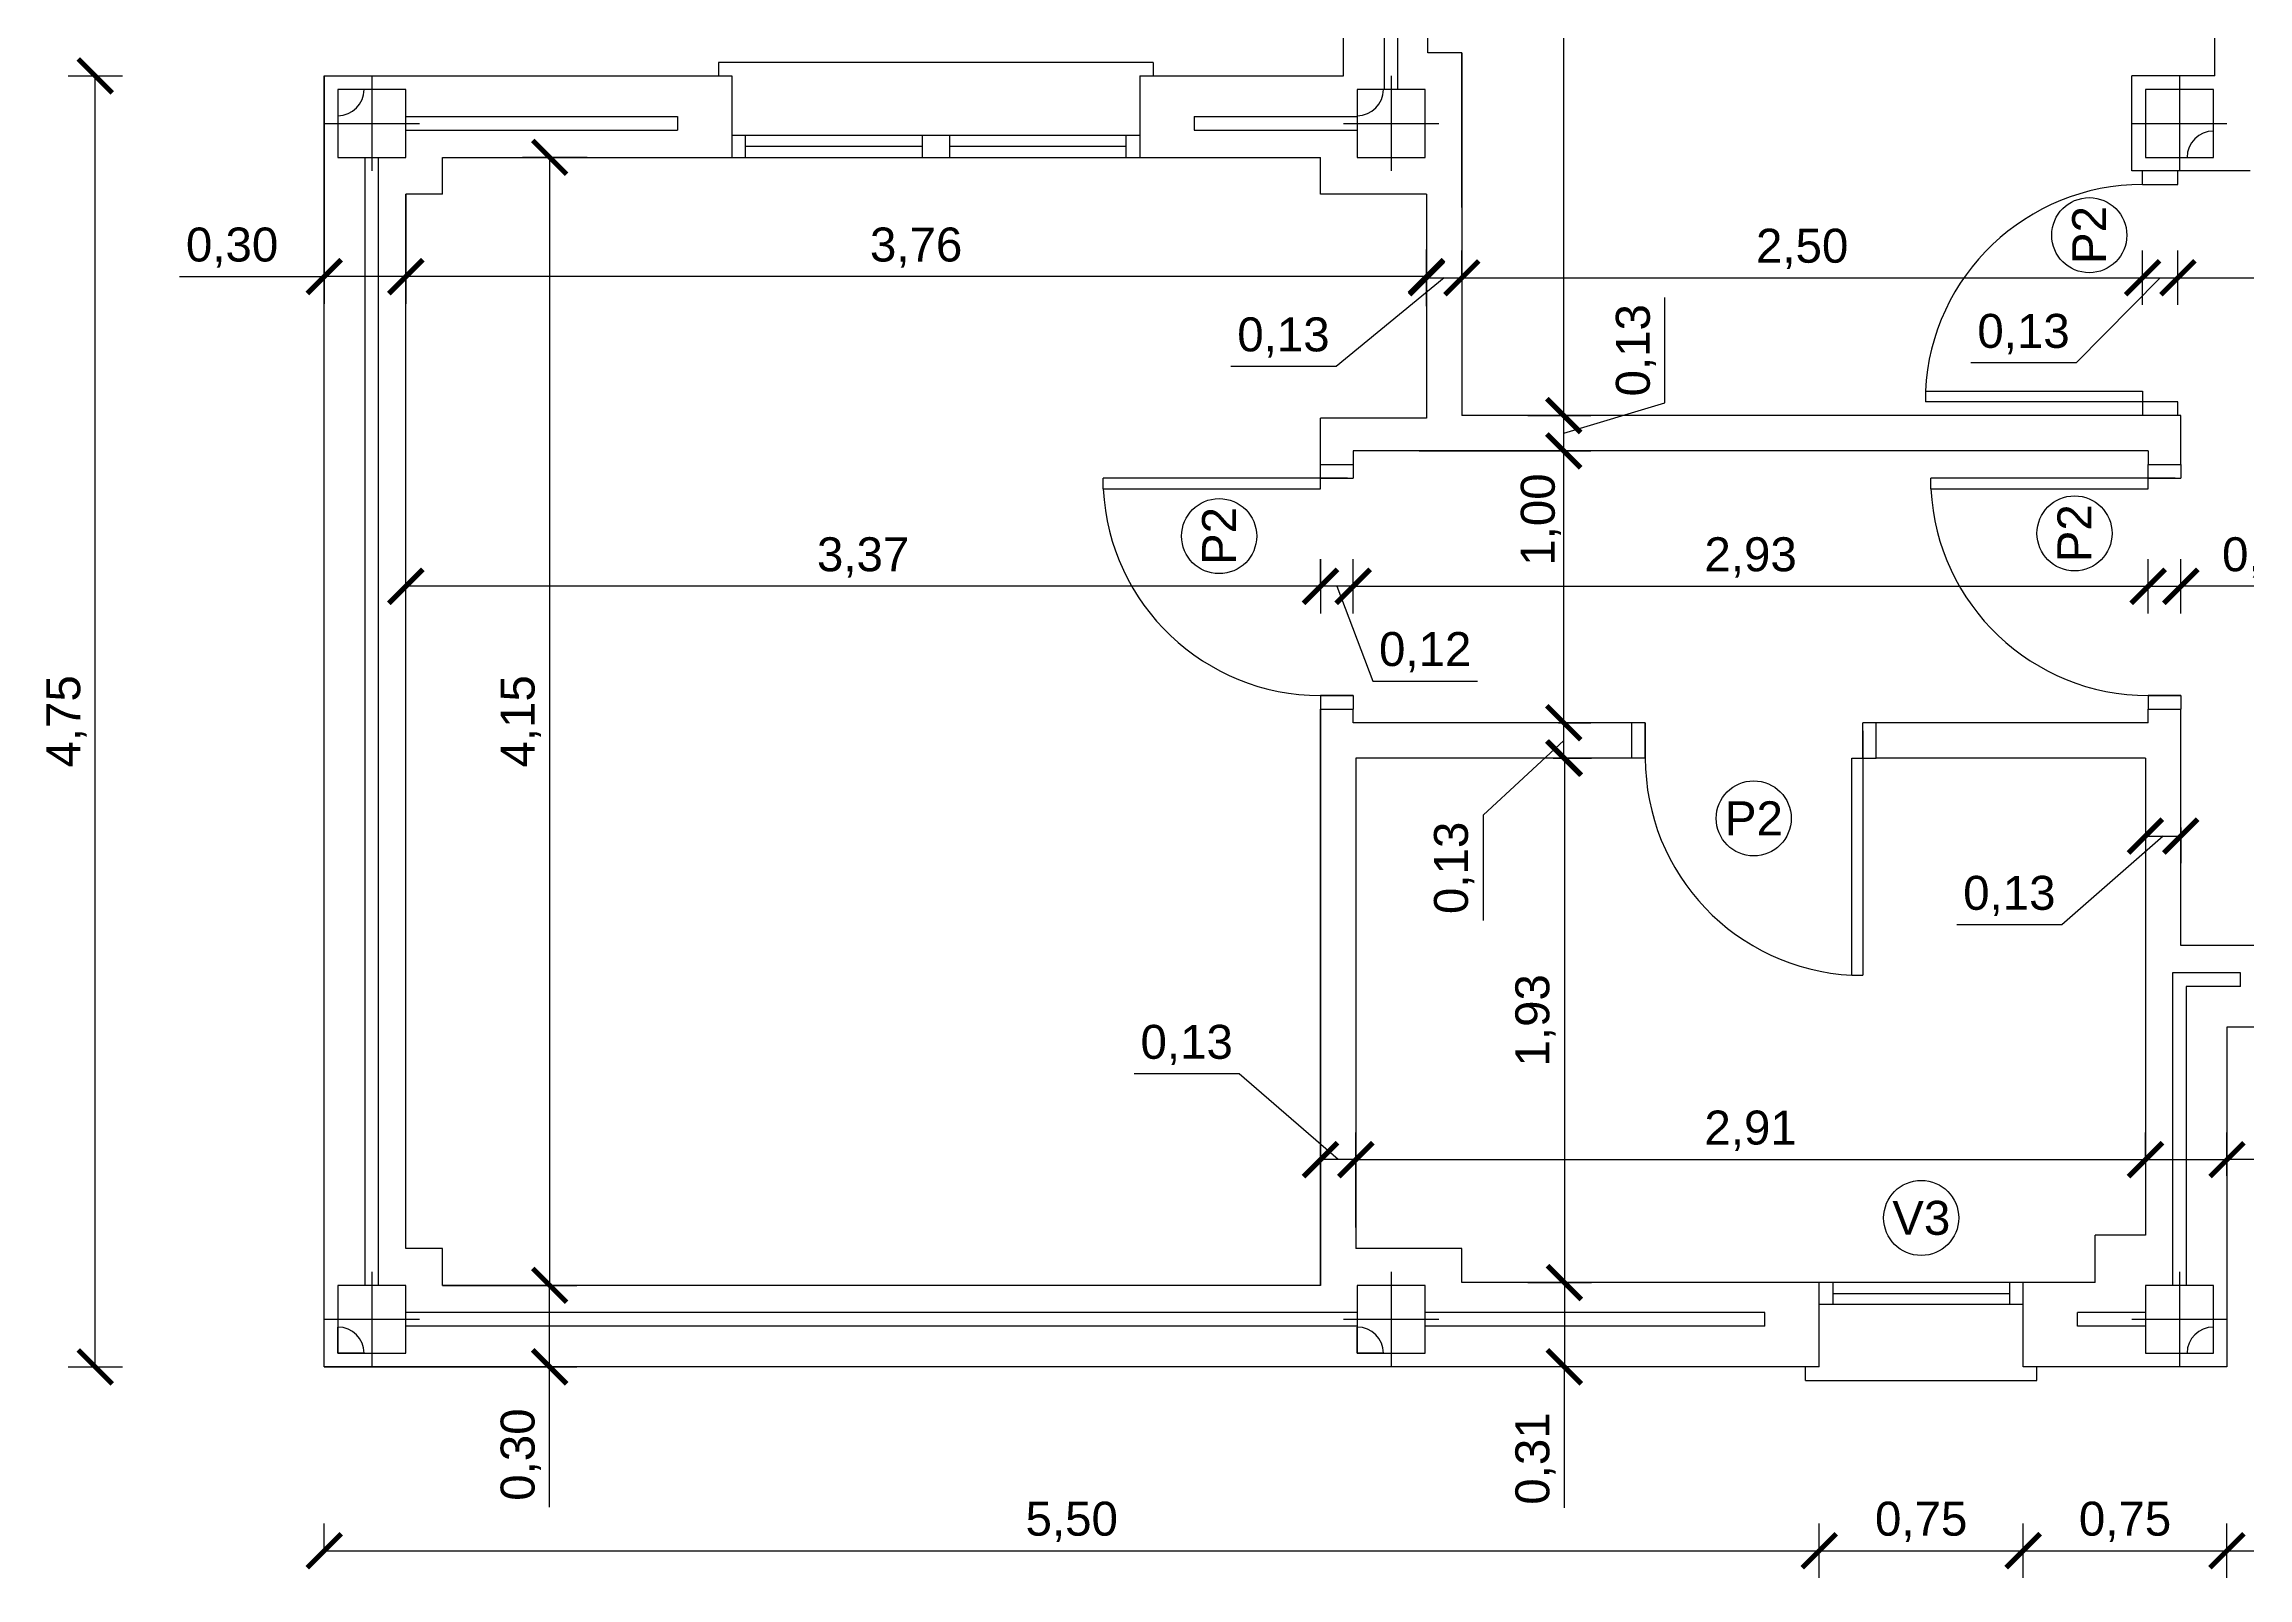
# Model space of a CAD drawing. Header units: millimetres. Extents: x 31789 to 46670, y 4016 to 14044.
# Drawn here: x 31789 to 39896, y 4016 to 9660 of the extents above; entities that cross this region are included whole.
import ezdxf

# ---------------------------------------------------------------- set-up
doc = ezdxf.new("R2010")
doc.units = ezdxf.units.MM
doc.header["$LTSCALE"] = 0.248
doc.header["$PDMODE"] = 3
for name, color, linetype in [('Camara de aire', 190, 'Continuous'), ('Carpinteria', 12, 'Continuous'), ('cotas', 204, 'Continuous'), ('Pilares', 10, 'Continuous')]:
    doc.layers.add(name, color=color, linetype=linetype)
doc.styles.add('2.5', font='arial.ttf', dxfattribs={"height": 2.5})
doc.styles.get("Standard").update_dxf_attribs({"font": 'arial.ttf'})
doc.dimstyles.new('Cota alfredo', dxfattribs={"dimtxt": 2.5, "dimasz": 2.5, "dimexe": 2, "dimexo": 0, "dimtad": 1, "dimlfac": 0.001, "dimzin": 1, "dimtxsty": '2.5', "dimblk": 'ARCHTICK', "dimcen": 2.5, "dimclrd": 256, "dimclre": 256, "dimclrt": 256, "dimazin": 0, "dimtfac": 1, "dimtmove": 1, "dimatfit": 3, "dimfxl": 1, "dimlwd": -1, "dimlwe": -1, "dimarcsym": 0})

# ---------------------------------------------------------------- blocks, each defined once
blk = doc.blocks.new('_ArchTick')
at = {"color": 0, "linetype": 'ByBlock', "const_width": 0.15}
blk.add_lwpolyline([(-0.5, -0.5), (0.5, 0.5)], dxfattribs=at)
blk = doc.blocks.new('*D751')
at = {"layer": 'cotas', "transparency": 16777216}
for p, q in [((31876.8, 9542.9), (32076.8, 9542.9)), ((31976.8, 4792.9), (31976.8, 9542.9)), ((31876.8, 4792.9), (32076.8, 4792.9))]:
    blk.add_line(p, q, dxfattribs=at)
at = {"layer": 'Defpoints', "color": 0, "transparency": 16777216}
for p in [(31876.8, 9542.9), (31976.8, 9542.9), (31876.8, 4792.9)]:
    blk.add_point(p, dxfattribs=at)
at = {"layer": 'cotas', "transparency": 16777216, "xscale": 125, "yscale": 125, "zscale": 125}
for p, rotation in [((31976.8, 9542.9), 90), ((31976.8, 4792.9), 270)]:
    blk.add_blockref('_ArchTick', p, dxfattribs=dict(at, rotation=rotation))
at = {"layer": 'cotas', "transparency": 16777216, "insert": (31870.7, 7167.9), "char_height": 125, "attachment_point": 5, "rotation": 90, "style": '2.5'}
blk.add_mtext('4,75', dxfattribs=at)
blk = doc.blocks.new('*D754')
at = {"layer": 'cotas', "transparency": 16777216}
for p, q in [((33786.9, 9242.9), (33548.6, 9242.9)), ((33648.6, 9242.9), (33648.6, 5092.9)), ((33254.4, 5092.9), (33748.6, 5092.9))]:
    blk.add_line(p, q, dxfattribs=at)
at = {"layer": 'Defpoints', "color": 0, "transparency": 16777216}
for p in [(33786.9, 9242.9), (33254.4, 5092.9), (33648.6, 5092.9)]:
    blk.add_point(p, dxfattribs=at)
at = {"layer": 'cotas', "transparency": 16777216, "xscale": 125, "yscale": 125, "zscale": 125}
for p, rotation in [((33648.6, 9242.9), 90), ((33648.6, 5092.9), 270)]:
    blk.add_blockref('_ArchTick', p, dxfattribs=dict(at, rotation=rotation))
at = {"layer": 'cotas', "transparency": 16777216, "insert": (33542.3, 7167.9), "char_height": 125, "attachment_point": 5, "rotation": 90, "style": '2.5'}
blk.add_mtext('4,15', dxfattribs=at)
blk = doc.blocks.new('*D758')
at = {"layer": 'cotas', "transparency": 16777216}
for p, q in [((32819.4, 4116.5), (32819.4, 4216.5)), ((38319.4, 4016.5), (38319.4, 4216.5)), ((32819.4, 4116.5), (38319.4, 4116.5))]:
    blk.add_line(p, q, dxfattribs=at)
at = {"layer": 'Defpoints', "color": 0, "transparency": 16777216}
for p in [(32819.4, 4116.5), (38319.4, 4116.5), (38319.4, 4016.5)]:
    blk.add_point(p, dxfattribs=at)
at = {"layer": 'cotas', "transparency": 16777216, "xscale": 125, "yscale": 125, "zscale": 125, "rotation": 180}
blk.add_blockref('_ArchTick', (32819.4, 4116.5), dxfattribs=at)
at = {"layer": 'cotas', "transparency": 16777216, "xscale": 125, "yscale": 125, "zscale": 125}
blk.add_blockref('_ArchTick', (38319.4, 4116.5), dxfattribs=at)
at = {"layer": 'cotas', "transparency": 16777216, "insert": (35569.4, 4222.8), "char_height": 125, "attachment_point": 5, "style": '2.5'}
blk.add_mtext('5,50', dxfattribs=at)
blk = doc.blocks.new('*D759')
at = {"layer": 'cotas', "transparency": 16777216}
for p, q in [((38319.4, 4016.5), (38319.4, 4216.5)), ((39069.4, 4016.5), (39069.4, 4216.5)), ((38319.4, 4116.5), (39069.4, 4116.5))]:
    blk.add_line(p, q, dxfattribs=at)
at = {"layer": 'Defpoints', "color": 0, "transparency": 16777216}
for p in [(39069.4, 4116.5), (38319.4, 4016.5), (39069.4, 4016.5)]:
    blk.add_point(p, dxfattribs=at)
at = {"layer": 'cotas', "transparency": 16777216, "xscale": 125, "yscale": 125, "zscale": 125, "rotation": 180}
blk.add_blockref('_ArchTick', (38319.4, 4116.5), dxfattribs=at)
at = {"layer": 'cotas', "transparency": 16777216, "xscale": 125, "yscale": 125, "zscale": 125}
blk.add_blockref('_ArchTick', (39069.4, 4116.5), dxfattribs=at)
at = {"layer": 'cotas', "transparency": 16777216, "insert": (38694.4, 4222.8), "char_height": 125, "attachment_point": 5, "style": '2.5'}
blk.add_mtext('0,75', dxfattribs=at)
blk = doc.blocks.new('*D760')
at = {"layer": 'cotas', "transparency": 16777216}
for p, q in [((39069.4, 4016.5), (39069.4, 4216.5)), ((39819.4, 4016.5), (39819.4, 4216.5)), ((39069.4, 4116.5), (39819.4, 4116.5))]:
    blk.add_line(p, q, dxfattribs=at)
at = {"layer": 'Defpoints', "color": 0, "transparency": 16777216}
for p in [(39819.4, 4116.5), (39069.4, 4016.5), (39819.4, 4016.5)]:
    blk.add_point(p, dxfattribs=at)
at = {"layer": 'cotas', "transparency": 16777216, "xscale": 125, "yscale": 125, "zscale": 125, "rotation": 180}
blk.add_blockref('_ArchTick', (39069.4, 4116.5), dxfattribs=at)
at = {"layer": 'cotas', "transparency": 16777216, "xscale": 125, "yscale": 125, "zscale": 125}
blk.add_blockref('_ArchTick', (39819.4, 4116.5), dxfattribs=at)
at = {"layer": 'cotas', "transparency": 16777216, "insert": (39444.4, 4222.8), "char_height": 125, "attachment_point": 5, "style": '2.5'}
blk.add_mtext('0,75', dxfattribs=at)
blk = doc.blocks.new('*D761')
at = {"layer": 'cotas', "transparency": 16777216}
for p, q in [((39944.4, 4116.5), (40011, 4338.5)), ((40011, 4338.5), (40399.1, 4338.5)), ((39819.4, 4016.5), (39819.4, 4216.5)), ((40069.4, 4016.5), (40069.4, 4216.5)), ((39819.4, 4116.5), (40069.4, 4116.5))]:
    blk.add_line(p, q, dxfattribs=at)
at = {"layer": 'Defpoints', "color": 0, "transparency": 16777216}
for p in [(40069.4, 4116.5), (39819.4, 4016.5), (40069.4, 4016.5)]:
    blk.add_point(p, dxfattribs=at)
at = {"layer": 'cotas', "transparency": 16777216, "xscale": 125, "yscale": 125, "zscale": 125, "rotation": 180}
blk.add_blockref('_ArchTick', (39819.4, 4116.5), dxfattribs=at)
at = {"layer": 'cotas', "transparency": 16777216, "xscale": 125, "yscale": 125, "zscale": 125}
blk.add_blockref('_ArchTick', (40069.4, 4116.5), dxfattribs=at)
at = {"layer": 'cotas', "transparency": 16777216, "insert": (40205.1, 4444.8), "char_height": 125, "attachment_point": 5, "style": '2.5'}
blk.add_mtext('0,25', dxfattribs=at)
blk = doc.blocks.new('*D793')
at = {"layer": 'cotas', "transparency": 16777216}
for p, q in [((37340.4, 7032.9), (37481.7, 7032.9)), ((37381.7, 7032.9), (37381.7, 5102.9)), ((37247.9, 5102.9), (37481.7, 5102.9))]:
    blk.add_line(p, q, dxfattribs=at)
at = {"layer": 'Defpoints', "color": 0, "transparency": 16777216}
for p in [(37340.4, 7032.9), (37247.9, 5102.9), (37381.7, 5102.9)]:
    blk.add_point(p, dxfattribs=at)
at = {"layer": 'cotas', "transparency": 16777216, "xscale": 125, "yscale": 125, "zscale": 125}
for p, rotation in [((37381.7, 7032.9), 90), ((37381.7, 5102.9), 270)]:
    blk.add_blockref('_ArchTick', p, dxfattribs=dict(at, rotation=rotation))
at = {"layer": 'cotas', "transparency": 16777216, "insert": (37275.4, 6067.9), "char_height": 125, "attachment_point": 5, "rotation": 90, "style": '2.5'}
blk.add_mtext('1,93', dxfattribs=at)
blk = doc.blocks.new('*D794')
at = {"layer": 'cotas', "transparency": 16777216}
for p, q in [((33119.4, 9107.9), (33119.4, 8704.2)), ((36874.4, 8695.4), (36874.4, 8904.2)), ((36874.4, 8804.2), (33119.4, 8804.2))]:
    blk.add_line(p, q, dxfattribs=at)
at = {"layer": 'Defpoints', "color": 0, "transparency": 16777216}
for p in [(33119.4, 9107.9), (33119.4, 8804.2), (36874.4, 8695.4)]:
    blk.add_point(p, dxfattribs=at)
at = {"layer": 'cotas', "transparency": 16777216, "xscale": 125, "yscale": 125, "zscale": 125, "rotation": 180}
blk.add_blockref('_ArchTick', (33119.4, 8804.2), dxfattribs=at)
at = {"layer": 'cotas', "transparency": 16777216, "xscale": 125, "yscale": 125, "zscale": 125}
blk.add_blockref('_ArchTick', (36874.4, 8804.2), dxfattribs=at)
at = {"layer": 'cotas', "transparency": 16777216, "insert": (34996.9, 8910.6), "char_height": 125, "attachment_point": 5, "style": '2.5'}
blk.add_mtext('3,76', dxfattribs=at)
blk = doc.blocks.new('*D795')
at = {"layer": 'cotas', "transparency": 16777216}
for p, q in [((39519.4, 6233.4), (39519.4, 5455.4)), ((36614.4, 5555.4), (36614.4, 5655.4)), ((36614.4, 5555.4), (39519.4, 5555.4))]:
    blk.add_line(p, q, dxfattribs=at)
at = {"layer": 'Defpoints', "color": 0, "transparency": 16777216}
for p in [(39519.4, 6233.4), (36614.4, 5555.4), (39519.4, 5555.4)]:
    blk.add_point(p, dxfattribs=at)
at = {"layer": 'cotas', "transparency": 16777216, "xscale": 125, "yscale": 125, "zscale": 125, "rotation": 180}
blk.add_blockref('_ArchTick', (36614.4, 5555.4), dxfattribs=at)
at = {"layer": 'cotas', "transparency": 16777216, "xscale": 125, "yscale": 125, "zscale": 125}
blk.add_blockref('_ArchTick', (39519.4, 5555.4), dxfattribs=at)
at = {"layer": 'cotas', "transparency": 16777216, "insert": (38066.9, 5661.8), "char_height": 125, "attachment_point": 5, "style": '2.5'}
blk.add_mtext('2,91', dxfattribs=at)
blk = doc.blocks.new('*D801')
at = {"layer": 'cotas', "transparency": 16777216}
for p, q in [((36604.4, 7564.7), (36604.4, 7764.7)), ((39529.4, 7564.7), (39529.4, 7764.7)), ((36604.4, 7664.7), (39529.4, 7664.7))]:
    blk.add_line(p, q, dxfattribs=at)
at = {"layer": 'Defpoints', "color": 0, "transparency": 16777216}
for p in [(39529.4, 7664.7), (36604.4, 7564.7), (39529.4, 7564.7)]:
    blk.add_point(p, dxfattribs=at)
at = {"layer": 'cotas', "transparency": 16777216, "xscale": 125, "yscale": 125, "zscale": 125, "rotation": 180}
blk.add_blockref('_ArchTick', (36604.4, 7664.7), dxfattribs=at)
at = {"layer": 'cotas', "transparency": 16777216, "xscale": 125, "yscale": 125, "zscale": 125}
blk.add_blockref('_ArchTick', (39529.4, 7664.7), dxfattribs=at)
at = {"layer": 'cotas', "transparency": 16777216, "insert": (38066.9, 7771), "char_height": 125, "attachment_point": 5, "style": '2.5'}
blk.add_mtext('2,93', dxfattribs=at)
blk = doc.blocks.new('*D802')
at = {"layer": 'cotas', "transparency": 16777216}
for p, q in [((36847.9, 8162.9), (37479.4, 8162.9)), ((37379.4, 7162.9), (37379.4, 8162.9)), ((37360.4, 7162.9), (37479.4, 7162.9))]:
    blk.add_line(p, q, dxfattribs=at)
at = {"layer": 'Defpoints', "color": 0, "transparency": 16777216}
for p in [(36847.9, 8162.9), (37379.4, 8162.9), (37360.4, 7162.9)]:
    blk.add_point(p, dxfattribs=at)
at = {"layer": 'cotas', "transparency": 16777216, "xscale": 125, "yscale": 125, "zscale": 125}
for p, rotation in [((37379.4, 8162.9), 90), ((37379.4, 7162.9), 270)]:
    blk.add_blockref('_ArchTick', p, dxfattribs=dict(at, rotation=rotation))
at = {"layer": 'cotas', "transparency": 16777216, "insert": (37295.5, 7910.3), "char_height": 125, "attachment_point": 5, "rotation": 90, "style": '2.5'}
blk.add_mtext('1,00', dxfattribs=at)
blk = doc.blocks.new('*D803')
at = {"layer": 'cotas', "transparency": 16777216}
for p, q in [((33119.4, 7167.9), (33119.4, 7764.7)), ((36484.4, 7764.7), (36484.4, 7564.7)), ((36484.4, 7664.7), (33119.4, 7664.7))]:
    blk.add_line(p, q, dxfattribs=at)
at = {"layer": 'Defpoints', "color": 0, "transparency": 16777216}
for p in [(36484.4, 7764.7), (33119.4, 7664.7), (33119.4, 7167.9)]:
    blk.add_point(p, dxfattribs=at)
at = {"layer": 'cotas', "transparency": 16777216, "xscale": 125, "yscale": 125, "zscale": 125, "rotation": 180}
blk.add_blockref('_ArchTick', (33119.4, 7664.7), dxfattribs=at)
at = {"layer": 'cotas', "transparency": 16777216, "xscale": 125, "yscale": 125, "zscale": 125}
blk.add_blockref('_ArchTick', (36484.4, 7664.7), dxfattribs=at)
at = {"layer": 'cotas', "transparency": 16777216, "insert": (34801.9, 7771), "char_height": 125, "attachment_point": 5, "style": '2.5'}
blk.add_mtext('3,37', dxfattribs=at)
blk = doc.blocks.new('*D804')
at = {"layer": 'cotas', "transparency": 16777216}
for p, q in [((36484.4, 7664.7), (36484.4, 7764.7)), ((36604.4, 7664.7), (36604.4, 7764.7)), ((36604.4, 7664.7), (36484.4, 7664.7)), ((36544.4, 7664.7), (36676.7, 7315.9)), ((36676.7, 7315.9), (37062.6, 7315.9))]:
    blk.add_line(p, q, dxfattribs=at)
at = {"layer": 'Defpoints', "color": 0, "transparency": 16777216}
for p in [(36484.4, 7664.7), (36484.4, 7664.7), (36604.4, 7664.7)]:
    blk.add_point(p, dxfattribs=at)
at = {"layer": 'cotas', "transparency": 16777216, "xscale": 125, "yscale": 125, "zscale": 125, "rotation": 180}
blk.add_blockref('_ArchTick', (36484.4, 7664.7), dxfattribs=at)
at = {"layer": 'cotas', "transparency": 16777216, "xscale": 125, "yscale": 125, "zscale": 125}
blk.add_blockref('_ArchTick', (36604.4, 7664.7), dxfattribs=at)
at = {"layer": 'cotas', "transparency": 16777216, "insert": (36869.7, 7422.3), "char_height": 125, "attachment_point": 5, "style": '2.5'}
blk.add_mtext('0,12', dxfattribs=at)
blk = doc.blocks.new('*D805')
at = {"layer": 'cotas', "transparency": 16777216}
for p, q in [((37004.4, 8960.4), (37004.4, 8699.8)), ((36939.4, 8799.8), (36541.9, 8473.7)), ((36874.4, 8804.2), (36874.4, 8699.8)), ((36874.4, 8799.8), (37004.4, 8799.8)), ((36541.9, 8473.7), (36154.7, 8473.7))]:
    blk.add_line(p, q, dxfattribs=at)
at = {"layer": 'Defpoints', "color": 0, "transparency": 16777216}
for p in [(37004.4, 8960.4), (36874.4, 8804.2), (37004.4, 8799.8)]:
    blk.add_point(p, dxfattribs=at)
at = {"layer": 'cotas', "transparency": 16777216, "xscale": 125, "yscale": 125, "zscale": 125, "rotation": 180}
blk.add_blockref('_ArchTick', (36874.4, 8799.8), dxfattribs=at)
at = {"layer": 'cotas', "transparency": 16777216, "xscale": 125, "yscale": 125, "zscale": 125}
blk.add_blockref('_ArchTick', (37004.4, 8799.8), dxfattribs=at)
at = {"layer": 'cotas', "transparency": 16777216, "insert": (36348.3, 8580), "char_height": 125, "attachment_point": 5, "style": '2.5'}
blk.add_mtext('0,13', dxfattribs=at)
blk = doc.blocks.new('*D806')
at = {"layer": 'cotas', "transparency": 16777216}
for p, q in [((37004.4, 8799.8), (37004.4, 8899.8)), ((39508.7, 8699.8), (39508.7, 8899.8)), ((37004.4, 8799.8), (39508.7, 8799.8))]:
    blk.add_line(p, q, dxfattribs=at)
at = {"layer": 'Defpoints', "color": 0, "transparency": 16777216}
for p in [(37004.4, 8799.8), (39508.7, 8799.8), (39508.7, 8699.8)]:
    blk.add_point(p, dxfattribs=at)
at = {"layer": 'cotas', "transparency": 16777216, "xscale": 125, "yscale": 125, "zscale": 125, "rotation": 180}
blk.add_blockref('_ArchTick', (37004.4, 8799.8), dxfattribs=at)
at = {"layer": 'cotas', "transparency": 16777216, "xscale": 125, "yscale": 125, "zscale": 125}
blk.add_blockref('_ArchTick', (39508.7, 8799.8), dxfattribs=at)
at = {"layer": 'cotas', "transparency": 16777216, "insert": (38256.6, 8906.2), "char_height": 125, "attachment_point": 5, "style": '2.5'}
blk.add_mtext('2,50', dxfattribs=at)
blk = doc.blocks.new('*D807')
at = {"layer": 'cotas', "transparency": 16777216}
for p, q in [((39508.7, 8799.8), (39508.7, 8899.8)), ((39638.7, 8699.8), (39638.7, 8899.8)), ((39573.7, 8799.8), (39264.6, 8486.5)), ((39508.7, 8799.8), (39638.7, 8799.8)), ((39264.6, 8486.5), (38877.4, 8486.5))]:
    blk.add_line(p, q, dxfattribs=at)
at = {"layer": 'Defpoints', "color": 0, "transparency": 16777216}
for p in [(39508.7, 8799.8), (39638.7, 8799.8), (39638.7, 8699.8)]:
    blk.add_point(p, dxfattribs=at)
at = {"layer": 'cotas', "transparency": 16777216, "xscale": 125, "yscale": 125, "zscale": 125, "rotation": 180}
blk.add_blockref('_ArchTick', (39508.7, 8799.8), dxfattribs=at)
at = {"layer": 'cotas', "transparency": 16777216, "xscale": 125, "yscale": 125, "zscale": 125}
blk.add_blockref('_ArchTick', (39638.7, 8799.8), dxfattribs=at)
at = {"layer": 'cotas', "transparency": 16777216, "insert": (39071, 8592.9), "char_height": 125, "attachment_point": 5, "style": '2.5'}
blk.add_mtext('0,13', dxfattribs=at)
blk = doc.blocks.new('*D808')
at = {"layer": 'cotas', "transparency": 16777216}
for p, q in [((39638.7, 8799.8), (39638.7, 8899.8)), ((42469.4, 8892.9), (42469.4, 8699.8)), ((39638.7, 8799.8), (42469.4, 8799.8))]:
    blk.add_line(p, q, dxfattribs=at)
at = {"layer": 'Defpoints', "color": 0, "transparency": 16777216}
for p in [(42469.4, 8892.9), (39638.7, 8799.8), (42469.4, 8799.8)]:
    blk.add_point(p, dxfattribs=at)
at = {"layer": 'cotas', "transparency": 16777216, "xscale": 125, "yscale": 125, "zscale": 125, "rotation": 180}
blk.add_blockref('_ArchTick', (39638.7, 8799.8), dxfattribs=at)
at = {"layer": 'cotas', "transparency": 16777216, "xscale": 125, "yscale": 125, "zscale": 125}
blk.add_blockref('_ArchTick', (42469.4, 8799.8), dxfattribs=at)
at = {"layer": 'cotas', "transparency": 16777216, "insert": (41464.4, 8916), "char_height": 125, "attachment_point": 5, "style": '2.5'}
blk.add_mtext('2,83', dxfattribs=at)
blk = doc.blocks.new('*D812')
at = {"layer": 'cotas', "transparency": 16777216}
for p, q in [((39529.4, 7664.7), (39529.4, 7764.7)), ((39649.4, 7564.7), (39649.4, 7764.7)), ((39529.4, 7664.7), (39649.4, 7664.7)), ((40164.1, 7664.7), (39649.4, 7664.7))]:
    blk.add_line(p, q, dxfattribs=at)
at = {"layer": 'Defpoints', "color": 0, "transparency": 16777216}
for p in [(39529.4, 7664.7), (39649.4, 7664.7), (39649.4, 7564.7)]:
    blk.add_point(p, dxfattribs=at)
at = {"layer": 'cotas', "transparency": 16777216, "xscale": 125, "yscale": 125, "zscale": 125, "rotation": 180}
blk.add_blockref('_ArchTick', (39529.4, 7664.7), dxfattribs=at)
at = {"layer": 'cotas', "transparency": 16777216, "xscale": 125, "yscale": 125, "zscale": 125}
blk.add_blockref('_ArchTick', (39649.4, 7664.7), dxfattribs=at)
at = {"layer": 'cotas', "transparency": 16777216, "insert": (39971.2, 7771), "char_height": 125, "attachment_point": 5, "style": '2.5'}
blk.add_mtext('0,12', dxfattribs=at)
blk = doc.blocks.new('*D815')
at = {"layer": 'cotas', "transparency": 16777216}
for p, q in [((37751.6, 8339.6), (37751.6, 8726.8)), ((37247.9, 8292.9), (37479.4, 8292.9)), ((37379.4, 8227.9), (37751.6, 8339.6)), ((37379.4, 8162.9), (37379.4, 8292.9)), ((37379.4, 8162.9), (37279.4, 8162.9))]:
    blk.add_line(p, q, dxfattribs=at)
at = {"layer": 'Defpoints', "color": 0, "transparency": 16777216}
for p in [(37247.9, 8292.9), (37379.4, 8292.9), (37379.4, 8162.9)]:
    blk.add_point(p, dxfattribs=at)
at = {"layer": 'cotas', "transparency": 16777216, "xscale": 125, "yscale": 125, "zscale": 125}
for p, rotation in [((37379.4, 8292.9), 90), ((37379.4, 8162.9), 270)]:
    blk.add_blockref('_ArchTick', p, dxfattribs=dict(at, rotation=rotation))
at = {"layer": 'cotas', "transparency": 16777216, "insert": (37645.2, 8533.2), "char_height": 125, "attachment_point": 5, "rotation": 90, "style": '2.5'}
blk.add_mtext('0,13', dxfattribs=at)
blk = doc.blocks.new('*D816')
at = {"layer": 'cotas', "transparency": 16777216}
for p, q in [((37297.9, 12482.9), (37479.4, 12482.9)), ((37379.4, 8292.9), (37379.4, 12482.9)), ((37379.4, 8292.9), (37279.4, 8292.9))]:
    blk.add_line(p, q, dxfattribs=at)
at = {"layer": 'Defpoints', "color": 0, "transparency": 16777216}
for p in [(37297.9, 12482.9), (37379.4, 12482.9), (37379.4, 8292.9)]:
    blk.add_point(p, dxfattribs=at)
at = {"layer": 'cotas', "transparency": 16777216, "xscale": 125, "yscale": 125, "zscale": 125}
for p, rotation in [((37379.4, 12482.9), 90), ((37379.4, 8292.9), 270)]:
    blk.add_blockref('_ArchTick', p, dxfattribs=dict(at, rotation=rotation))
at = {"layer": 'cotas', "transparency": 16777216, "insert": (37273, 10387.9), "char_height": 125, "attachment_point": 5, "rotation": 90, "style": '2.5'}
blk.add_mtext('4,19', dxfattribs=at)
blk = doc.blocks.new('*D817')
at = {"layer": 'cotas', "transparency": 16777216}
for p, q in [((37413.7, 7162.9), (37279.4, 7162.9)), ((37379.4, 7032.9), (37379.4, 7162.9)), ((37379.4, 7097.9), (37082.4, 6822.5)), ((37435.1, 7032.9), (37279.4, 7032.9)), ((37082.4, 6822.5), (37082.4, 6435.3))]:
    blk.add_line(p, q, dxfattribs=at)
at = {"layer": 'Defpoints', "color": 0, "transparency": 16777216}
for p in [(37379.4, 7162.9), (37413.7, 7162.9), (37435.1, 7032.9)]:
    blk.add_point(p, dxfattribs=at)
at = {"layer": 'cotas', "transparency": 16777216, "xscale": 125, "yscale": 125, "zscale": 125}
for p, rotation in [((37379.4, 7162.9), 90), ((37379.4, 7032.9), 270)]:
    blk.add_blockref('_ArchTick', p, dxfattribs=dict(at, rotation=rotation))
at = {"layer": 'cotas', "transparency": 16777216, "insert": (36976.1, 6628.9), "char_height": 125, "attachment_point": 5, "rotation": 90, "style": '2.5'}
blk.add_mtext('0,13', dxfattribs=at)
blk = doc.blocks.new('*D819')
at = {"layer": 'cotas', "transparency": 16777216}
for p, q in [((36484.4, 6230.9), (36484.4, 5455.4)), ((36185.9, 5870.8), (35798.7, 5870.8)), ((36549.4, 5555.4), (36185.9, 5870.8)), ((36614.4, 5305.9), (36614.4, 5655.4)), ((36614.4, 5555.4), (36484.4, 5555.4))]:
    blk.add_line(p, q, dxfattribs=at)
at = {"layer": 'Defpoints', "color": 0, "transparency": 16777216}
for p in [(36484.4, 6230.9), (36484.4, 5555.4), (36614.4, 5305.9)]:
    blk.add_point(p, dxfattribs=at)
at = {"layer": 'cotas', "transparency": 16777216, "xscale": 125, "yscale": 125, "zscale": 125, "rotation": 180}
blk.add_blockref('_ArchTick', (36484.4, 5555.4), dxfattribs=at)
at = {"layer": 'cotas', "transparency": 16777216, "xscale": 125, "yscale": 125, "zscale": 125}
blk.add_blockref('_ArchTick', (36614.4, 5555.4), dxfattribs=at)
at = {"layer": 'cotas', "transparency": 16777216, "insert": (35992.3, 5977.2), "char_height": 125, "attachment_point": 5, "style": '2.5'}
blk.add_mtext('0,13', dxfattribs=at)
blk = doc.blocks.new('*D820')
at = {"layer": 'cotas', "transparency": 16777216}
for p, q in [((39519.4, 7032.9), (39519.4, 6645.8)), ((39584.4, 6745.8), (39212.4, 6419)), ((39519.4, 6745.8), (39649.4, 6745.8)), ((39649.4, 6777.9), (39649.4, 6645.8)), ((39212.4, 6419), (38825.2, 6419))]:
    blk.add_line(p, q, dxfattribs=at)
at = {"layer": 'Defpoints', "color": 0, "transparency": 16777216}
for p in [(39519.4, 7032.9), (39649.4, 6777.9), (39649.4, 6745.8)]:
    blk.add_point(p, dxfattribs=at)
at = {"layer": 'cotas', "transparency": 16777216, "xscale": 125, "yscale": 125, "zscale": 125, "rotation": 180}
blk.add_blockref('_ArchTick', (39519.4, 6745.8), dxfattribs=at)
at = {"layer": 'cotas', "transparency": 16777216, "xscale": 125, "yscale": 125, "zscale": 125}
blk.add_blockref('_ArchTick', (39649.4, 6745.8), dxfattribs=at)
at = {"layer": 'cotas', "transparency": 16777216, "insert": (39018.8, 6525.4), "char_height": 125, "attachment_point": 5, "style": '2.5'}
blk.add_mtext('0,13', dxfattribs=at)
blk = doc.blocks.new('*D822')
at = {"layer": 'cotas', "transparency": 16777216}
for p, q in [((32819.4, 9542.9), (32819.4, 8704.2)), ((33119.4, 8804.2), (33119.4, 8904.2)), ((32287, 8804.2), (32819.4, 8804.2)), ((33119.4, 8804.2), (32819.4, 8804.2))]:
    blk.add_line(p, q, dxfattribs=at)
at = {"layer": 'Defpoints', "color": 0, "transparency": 16777216}
for p in [(32819.4, 9542.9), (32819.4, 8804.2), (33119.4, 8804.2)]:
    blk.add_point(p, dxfattribs=at)
at = {"layer": 'cotas', "transparency": 16777216, "xscale": 125, "yscale": 125, "zscale": 125, "rotation": 180}
blk.add_blockref('_ArchTick', (32819.4, 8804.2), dxfattribs=at)
at = {"layer": 'cotas', "transparency": 16777216, "xscale": 125, "yscale": 125, "zscale": 125}
blk.add_blockref('_ArchTick', (33119.4, 8804.2), dxfattribs=at)
at = {"layer": 'cotas', "transparency": 16777216, "insert": (32480.4, 8910.6), "char_height": 125, "attachment_point": 5, "style": '2.5'}
blk.add_mtext('0,30', dxfattribs=at)
blk = doc.blocks.new('*D824')
at = {"layer": 'cotas', "transparency": 16777216}
for p, q in [((33648.6, 5092.9), (33548.6, 5092.9)), ((33648.6, 4792.9), (33648.6, 5092.9)), ((32819.4, 4792.9), (33748.6, 4792.9)), ((33648.6, 4277), (33648.6, 4792.9))]:
    blk.add_line(p, q, dxfattribs=at)
at = {"layer": 'Defpoints', "color": 0, "transparency": 16777216}
for p in [(33648.6, 5092.9), (33648.6, 5092.9), (32819.4, 4792.9)]:
    blk.add_point(p, dxfattribs=at)
at = {"layer": 'cotas', "transparency": 16777216, "xscale": 125, "yscale": 125, "zscale": 125}
for p, rotation in [((33648.6, 5092.9), 90), ((33648.6, 4792.9), 270)]:
    blk.add_blockref('_ArchTick', p, dxfattribs=dict(at, rotation=rotation))
at = {"layer": 'cotas', "transparency": 16777216, "insert": (33542.3, 4470.3), "char_height": 125, "attachment_point": 5, "rotation": 90, "style": '2.5'}
blk.add_mtext('0,30', dxfattribs=at)
blk = doc.blocks.new('*D825')
at = {"layer": 'cotas', "transparency": 16777216}
for p, q in [((37381.7, 5102.9), (37281.7, 5102.9)), ((37381.7, 5102.9), (37381.7, 4792.9)), ((38319.4, 4792.9), (37281.7, 4792.9)), ((37381.7, 4274.3), (37381.7, 4792.9))]:
    blk.add_line(p, q, dxfattribs=at)
at = {"layer": 'Defpoints', "color": 0, "transparency": 16777216}
for p in [(37381.7, 5102.9), (37381.7, 4792.9), (38319.4, 4792.9)]:
    blk.add_point(p, dxfattribs=at)
at = {"layer": 'cotas', "transparency": 16777216, "xscale": 125, "yscale": 125, "zscale": 125}
for p, rotation in [((37381.7, 5102.9), 90), ((37381.7, 4792.9), 270)]:
    blk.add_blockref('_ArchTick', p, dxfattribs=dict(at, rotation=rotation))
at = {"layer": 'cotas', "transparency": 16777216, "insert": (37275.4, 4455.8), "char_height": 125, "attachment_point": 5, "rotation": 90, "style": '2.5'}
blk.add_mtext('0,31', dxfattribs=at)
blk = doc.blocks.new('*D826')
at = {"layer": 'cotas', "transparency": 16777216}
for p, q in [((39519.4, 5555.4), (39519.4, 5655.4)), ((39819.4, 5495.9), (39819.4, 5655.4)), ((39519.4, 5555.4), (39819.4, 5555.4)), ((40341.6, 5555.4), (39819.4, 5555.4))]:
    blk.add_line(p, q, dxfattribs=at)
at = {"layer": 'Defpoints', "color": 0, "transparency": 16777216}
for p in [(39519.4, 5555.4), (39819.4, 5555.4), (39819.4, 5495.9)]:
    blk.add_point(p, dxfattribs=at)
at = {"layer": 'cotas', "transparency": 16777216, "xscale": 125, "yscale": 125, "zscale": 125, "rotation": 180}
blk.add_blockref('_ArchTick', (39519.4, 5555.4), dxfattribs=at)
at = {"layer": 'cotas', "transparency": 16777216, "xscale": 125, "yscale": 125, "zscale": 125}
blk.add_blockref('_ArchTick', (39819.4, 5555.4), dxfattribs=at)
at = {"layer": 'cotas', "transparency": 16777216, "insert": (40148.2, 5661.8), "char_height": 125, "attachment_point": 5, "style": '2.5'}
blk.add_mtext('0,30', dxfattribs=at)
blk = doc.blocks.new('window')
at = {"layer": 'Carpinteria'}
for p, q in [((35869.4, 9591.5), (34269.4, 9591.5)), ((35819.4, 9322.9), (34319.4, 9322.9)), ((34319.4, 9242.9), (35819.4, 9242.9)), ((34369.4, 9242.9), (34369.4, 9322.9)), ((35019.4, 9282.9), (34369.4, 9282.9)), ((35019.4, 9322.9), (35019.4, 9242.9)), ((35119.4, 9322.9), (35119.4, 9242.9)), ((35769.4, 9282.9), (35119.4, 9282.9)), ((35769.4, 9242.9), (35769.4, 9322.9))]:
    blk.add_line(p, q, dxfattribs=at)

msp = doc.modelspace()

# ---------------------------------------------------------------- linework, layer by layer
for p, q in [((36569.41, 9542.944), (36569.41, 12792.944)), ((39774.41, 9542.944), (39774.41, 12357.944)), ((36879.41, 9627.944), (36879.41, 12307.944)), ((37004.41, 9627.944), (36879.41, 9627.944)), ((37004.41, 9057.944), (37004.41, 9627.944)), ((37004.41, 9627.944), (37004.41, 8292.944)), ((32819.41, 4792.944), (32819.41, 9542.944)), ((32819.41, 9542.944), (34319.41, 9542.944)), ((32966.037, 9492.944), (32869.41, 9492.944)), ((32869.41, 9492.944), (32869.41, 9396.316)), ((34319.41, 9542.944), (34319.41, 9242.944)), ((35819.41, 9542.944), (36569.41, 9542.944)), ((35819.41, 9542.944), (35819.41, 9242.944)), ((36716.037, 9492.944), (36619.41, 9492.944)), ((36619.41, 9492.944), (36619.41, 9396.316)), ((39469.41, 9192.944), (39469.41, 9542.944)), ((39774.41, 9542.944), (39469.41, 9542.944)), ((39769.41, 9242.944), (39769.41, 9339.572)), ((33254.41, 9242.944), (34319.41, 9242.944)), ((33254.41, 9107.944), (33254.41, 9242.944)), ((33254.41, 9107.944), (33254.41, 9242.944)), ((35819.41, 9242.944), (36484.41, 9242.944)), ((36484.41, 9107.944), (36484.41, 9242.944)), ((39672.782, 9242.944), (39769.41, 9242.944)), ((39491.729, 9192.944), (39469.41, 9192.944)), ((39621.729, 9192.944), (39491.729, 9192.944)), ((39904.41, 9192.944), (39621.729, 9192.944)), ((33119.41, 5227.944), (33119.41, 9107.944)), ((33254.41, 9107.944), (33119.41, 9107.944)), ((36874.41, 9107.944), (36484.41, 9107.944)), ((36874.41, 9107.944), (36874.41, 8282.944)), ((36874.41, 8282.944), (36484.41, 8282.944)), ((36484.41, 8112.944), (36484.41, 8282.944)), ((39649.41, 8292.944), (37004.41, 8292.944)), ((39649.41, 8112.944), (39649.41, 8292.944)), ((36484.41, 8112.944), (36604.41, 8112.944)), ((39529.41, 8162.944), (36604.41, 8162.944)), ((36604.41, 8162.944), (36604.41, 8112.944)), ((39529.41, 8162.944), (39529.41, 8112.944)), ((39529.41, 8112.944), (39649.41, 8112.944)), ((36484.41, 5277.944), (36484.41, 7212.944)), ((36484.41, 7212.944), (36604.41, 7212.944)), ((36484.41, 7212.944), (36484.41, 5092.944)), ((36604.41, 7162.944), (36604.41, 7212.944)), ((37629.41, 7162.944), (36604.41, 7162.944)), ((37629.41, 7032.944), (37629.41, 7162.944)), ((39529.41, 7162.944), (38529.41, 7162.944)), ((38529.41, 7032.944), (38529.41, 7162.944)), ((39529.41, 7212.944), (39649.41, 7212.944)), ((39529.41, 7162.944), (39529.41, 7212.944)), ((39649.41, 6342.944), (39649.41, 7212.944)), ((37629.41, 7032.944), (36614.41, 7032.944)), ((36614.41, 7032.944), (36614.41, 5227.944)), ((39519.41, 7032.944), (38529.41, 7032.944)), ((39519.41, 7032.944), (39519.41, 5277.944)), ((40069.41, 6342.944), (39649.41, 6342.944)), ((40069.41, 6042.944), (39819.41, 6042.944)), ((39819.41, 6042.944), (39819.41, 4792.944)), ((36484.41, 5092.944), (36484.41, 5277.944)), ((39334.41, 5102.944), (39334.41, 5277.944)), ((39519.41, 5277.944), (39334.41, 5277.944)), ((33254.41, 5227.944), (33119.41, 5227.944)), ((33254.41, 5092.944), (33254.41, 5227.944)), ((37004.41, 5227.944), (36614.41, 5227.944)), ((37004.41, 5102.944), (37004.41, 5227.944)), ((37004.41, 5102.944), (37004.41, 5227.944)), ((36484.41, 5092.944), (33254.41, 5092.944)), ((36869.41, 5092.944), (36639.41, 5092.944)), ((36744.41, 5092.944), (36744.41, 4792.944)), ((38319.41, 5102.944), (37004.41, 5102.944)), ((38319.41, 4792.944), (38319.41, 5102.944)), ((39334.41, 5102.944), (39069.41, 5102.944)), ((39069.41, 4792.944), (39069.41, 5102.944)), ((32869.41, 4842.944), (32869.41, 4939.572)), ((36619.41, 4842.944), (36619.41, 4939.572)), ((39769.41, 4842.944), (39769.41, 4939.572)), ((38319.41, 4792.944), (32819.41, 4792.944)), ((32966.037, 4842.944), (32869.41, 4842.944)), ((36716.037, 4842.944), (36619.41, 4842.944)), ((39819.41, 4792.944), (39069.41, 4792.944)), ((39672.782, 4842.944), (39769.41, 4842.944))]:
    msp.add_line(p, q)
for centre, start, end in [((32869.41, 9492.944), 270, 0), ((36619.41, 9492.944), 270, 0), ((39769.41, 9242.944), 90, 180), ((32869.41, 4842.944), 0, 90), ((36619.41, 4842.944), 0, 90), ((39769.41, 4842.944), 90, 180)]:
    msp.add_arc(centre, 96.628, start, end)
at = {"layer": 'Camara de aire'}
for p, q in [((36719.41, 9492.944), (36719.41, 12492.944)), ((36769.41, 9492.944), (36769.41, 12492.944)), ((33119.41, 9392.944), (34119.41, 9392.944)), ((33119.41, 9342.944), (34119.41, 9342.944)), ((34119.41, 9392.944), (34119.41, 9342.944)), ((36019.41, 9392.944), (36619.41, 9392.944)), ((36019.41, 9392.944), (36019.41, 9342.944)), ((36019.41, 9342.944), (36619.41, 9342.944)), ((32969.41, 5092.944), (32969.41, 9242.944)), ((33019.41, 5092.944), (33019.41, 9242.944)), ((39869.41, 6242.944), (39619.41, 6242.944)), ((39619.41, 6242.944), (39619.41, 5092.944)), ((39869.41, 6192.944), (39669.41, 6192.944)), ((39669.41, 6192.944), (39669.41, 5092.944)), ((39869.41, 6192.944), (39869.41, 6242.944)), ((36619.41, 4992.944), (33119.41, 4992.944)), ((38119.41, 4992.944), (36869.41, 4992.944)), ((38119.41, 4942.944), (38119.41, 4992.944)), ((39519.41, 4992.944), (39269.41, 4992.944)), ((39269.41, 4942.944), (39269.41, 4992.944)), ((36619.41, 4942.944), (33119.41, 4942.944)), ((38119.41, 4942.944), (36869.41, 4942.944)), ((39519.41, 4942.944), (39269.41, 4942.944))]:
    msp.add_line(p, q, dxfattribs=at)
at = {"layer": 'Carpinteria'}
for p, q in [((34269.41, 9591.487), (34269.41, 9541.487)), ((35869.41, 9591.487), (35869.41, 9541.487)), ((39508.719, 9142.944), (39508.719, 9192.944)), ((39638.719, 9142.944), (39638.719, 9192.944)), ((39508.719, 9142.944), (39638.719, 9142.944)), ((38709.72, 8382.944), (39508.719, 8382.944)), ((38709.72, 8382.944), (38709.72, 8342.944)), ((39508.719, 8382.944), (39508.719, 8342.944)), ((39508.719, 8342.944), (38709.72, 8342.944)), ((39638.719, 8342.944), (39508.719, 8342.944)), ((39508.719, 8342.944), (39508.719, 8292.944)), ((39638.719, 8292.944), (39638.719, 8342.944)), ((36484.41, 8062.944), (36484.41, 8112.944)), ((36604.41, 8112.944), (36604.41, 8062.944)), ((39529.41, 8062.944), (39529.41, 8112.944)), ((39649.41, 8112.944), (39649.41, 8062.944)), ((36484.41, 8062.944), (35685.41, 8062.944)), ((35685.41, 8022.944), (35685.41, 8062.944)), ((36584.41, 8062.944), (36484.41, 8062.944)), ((36484.41, 8022.944), (36484.41, 8062.944)), ((36484.41, 8062.944), (36604.41, 8062.944)), ((39529.41, 8062.944), (38730.41, 8062.944)), ((38730.41, 8022.944), (38730.41, 8062.944)), ((39629.41, 8062.944), (39529.41, 8062.944)), ((39529.41, 8022.944), (39529.41, 8062.944)), ((39529.41, 8062.944), (39649.41, 8062.944)), ((35685.41, 8022.944), (36484.41, 8022.944)), ((38730.41, 8022.944), (39529.41, 8022.944)), ((36604.41, 7262.944), (36484.41, 7262.944)), ((36484.41, 7262.944), (36484.41, 7212.944)), ((36484.41, 7262.944), (36604.41, 7262.944)), ((36604.41, 7262.944), (36604.41, 7212.944)), ((39649.41, 7262.944), (39529.41, 7262.944)), ((39529.41, 7262.944), (39529.41, 7212.944)), ((39529.41, 7262.944), (39649.41, 7262.944)), ((39649.41, 7262.944), (39649.41, 7212.944)), ((37679.41, 7162.944), (37629.41, 7162.944)), ((37679.41, 7162.944), (37679.41, 7032.944)), ((37679.41, 7032.944), (37679.41, 7162.944)), ((38479.41, 7032.944), (38479.41, 7162.944)), ((38529.41, 7162.944), (38479.41, 7162.944)), ((38479.41, 7132.944), (38479.41, 7032.944)), ((37679.41, 7032.944), (37629.41, 7032.944)), ((38439.41, 6233.945), (38439.41, 7032.944)), ((38439.41, 7032.944), (38479.41, 7032.944)), ((38479.41, 7032.944), (38529.41, 7032.944)), ((38479.41, 7032.944), (38479.41, 6233.945)), ((38439.41, 6233.945), (38479.41, 6233.945)), ((39069.41, 5102.944), (38319.41, 5102.944)), ((38369.41, 5102.944), (38369.41, 5022.944)), ((38369.41, 5062.944), (39019.41, 5062.944)), ((39019.41, 5102.944), (39019.41, 5022.944)), ((39069.41, 5022.944), (38319.41, 5022.944)), ((38269.41, 4742.944), (38269.41, 4792.944)), ((39119.41, 4742.944), (39119.41, 4792.944)), ((38269.41, 4742.944), (39119.41, 4742.944))]:
    msp.add_line(p, q, dxfattribs=at)
for centre, start, end in [((39508.719, 8342.944), 90, 177.134016), ((36484.41, 8062.944), 182.865984, 270), ((39529.41, 8062.944), 182.865984, 270), ((38479.41, 7032.944), 180, 267.134016)]:
    msp.add_arc(centre, 800, start, end, dxfattribs=at)
at = {"layer": 'cotas'}
for centre in [(39312.762, 8956.611), (36111.677, 7849.326), (39258.532, 7859.551), (38078.454, 6810.899), (38694.41, 5340.984)]:
    msp.add_circle(centre, 138.04, dxfattribs=at)
at = {"layer": 'Pilares'}
for p, q in [((32869.41, 9492.944), (32869.41, 9242.944)), ((33119.41, 9492.944), (32869.41, 9492.944)), ((32994.41, 9542.944), (32994.41, 9192.944)), ((33119.41, 9242.944), (33119.41, 9492.944)), ((36619.41, 9492.944), (36619.41, 9242.944)), ((36869.41, 9492.944), (36619.41, 9492.944)), ((36744.41, 9542.944), (36744.41, 9192.944)), ((36869.41, 9242.944), (36869.41, 9492.944)), ((39519.41, 9492.944), (39519.41, 9242.944)), ((39769.41, 9492.944), (39519.41, 9492.944)), ((39644.41, 9542.944), (39644.41, 9192.944)), ((39769.41, 9242.944), (39769.41, 9492.944)), ((32819.41, 9367.944), (33169.41, 9367.944)), ((36569.41, 9367.944), (36919.41, 9367.944)), ((39469.41, 9367.944), (39819.41, 9367.944)), ((32869.41, 9242.944), (33119.41, 9242.944)), ((36619.41, 9242.944), (36869.41, 9242.944)), ((39519.41, 9242.944), (39769.41, 9242.944)), ((32994.41, 5142.944), (32994.41, 4792.944)), ((36744.41, 5142.944), (36744.41, 4792.944)), ((39644.41, 5142.944), (39644.41, 4792.944)), ((32869.41, 5092.944), (32869.41, 4842.944)), ((33119.41, 5092.944), (32869.41, 5092.944)), ((33119.41, 4842.944), (33119.41, 5092.944)), ((36619.41, 5092.944), (36619.41, 4842.944)), ((36869.41, 5092.944), (36619.41, 5092.944)), ((36869.41, 4842.944), (36869.41, 5092.944)), ((39519.41, 5092.944), (39519.41, 4842.944)), ((39769.41, 5092.944), (39519.41, 5092.944)), ((39769.41, 4842.944), (39769.41, 5092.944)), ((32819.41, 4967.944), (33169.41, 4967.944)), ((36569.41, 4967.944), (36919.41, 4967.944)), ((39469.41, 4967.944), (39819.41, 4967.944)), ((32869.41, 4842.944), (33119.41, 4842.944)), ((36619.41, 4842.944), (36869.41, 4842.944)), ((39519.41, 4842.944), (39769.41, 4842.944))]:
    msp.add_line(p, q, dxfattribs=at)

# ---------------------------------------------------------------- block references
at = {"layer": 'cotas'}
msp.add_blockref('window', (0, 0), dxfattribs=at)
at = {"layer": 'Defpoints'}
msp.add_blockref('window', (0, 0), dxfattribs=at)

# ---------------------------------------------------------------- texts
at = {"layer": 'cotas', "char_height": 125, "width": 1227.61134, "attachment_point": 1, "rotation": 90}
for insert in [(39249.937, 8850.256), (36048.852, 7742.97), (39195.707, 7753.196)]:
    msp.add_mtext('P2', dxfattribs=dict(at, insert=insert))
at = {"layer": 'cotas', "char_height": 125, "width": 1227.61134, "attachment_point": 1}
for s, insert in [('P2', (37972.099, 6873.724)), ('V3', (38588.055, 5403.809))]:
    msp.add_mtext(s, dxfattribs=dict(at, insert=insert))

# ---------------------------------------------------------------- dimensions: what is measured, and where the dimension line sits
at = {"layer": 'cotas'}
for base, p1, p2, picture, middle in [((37379.371, 12482.944), (37379.371, 8292.944), (37297.853, 12482.944), '*D816', (37273.001, 10387.944)), ((37379.371, 8292.944), (37379.371, 8162.944), (37247.853, 8292.944), '*D815', (37645.234, 8370.864)), ((37381.721, 5102.944), (37340.353, 7032.944), (37247.853, 5102.944), '*D793', (37275.351, 6067.944))]:
    dim = msp.add_linear_dim(base=base, p1=p1, p2=p2, angle=90, dimstyle='Cota alfredo', override={"dimscale": 0, "dimtix": 0, "dimtofl": 1, "dimtmove": 1, "dimatfit": 3}, dxfattribs=at)
    dim.commit()
    dim.dimension.update_dxf_attribs({"geometry": picture, "text_midpoint": middle})
for base, p1, p2, picture, middle in [((31976.797, 9542.944), (31876.797, 4792.944), (31876.797, 9542.944), '*D751', (31976.797, 7167.944)), ((33648.635, 5092.944), (33786.91, 9242.944), (33254.41, 5092.944), '*D754', (33648.635, 7167.944)), ((37379.371, 8162.944), (37360.353, 7162.944), (36847.853, 8162.944), '*D802', (37401.896, 7910.252)), ((37379.371, 7162.944), (37435.095, 7032.944), (37413.727, 7162.944), '*D817', (37082.432, 6791.241)), ((33648.635, 5092.944), (32819.41, 4792.944), (33648.635, 5092.944), '*D824', (33628.876, 4470.343)), ((37381.721, 4792.944), (37381.721, 5102.944), (38319.41, 4792.944), '*D825', (37350.53, 4455.828))]:
    dim = msp.add_linear_dim(base=base, p1=p1, p2=p2, angle=90, dimstyle='Cota alfredo', override={"dimscale": 0, "dimtix": 0, "dimtofl": 1, "dimtmove": 1, "dimatfit": 3}, dxfattribs=at)
    dim.commit()
    dim.dimension.update_dxf_attribs({"geometry": picture, "text_midpoint": middle, "dimtype": 128})
for base, p1, p2, picture, middle in [((32819.41, 8804.222), (33119.41, 8804.222), (32819.41, 9542.944), '*D822', (32480.352, 8799.26)), ((37004.41, 8799.833), (36874.41, 8804.222), (37004.41, 8960.444), '*D805', (36510.649, 8473.667)), ((42469.41, 8799.833), (39638.719, 8799.833), (42469.41, 8892.944), '*D808', (41464.419, 8809.662)), ((39638.719, 8799.833), (39508.719, 8799.833), (39638.719, 8699.833), '*D807', (39233.33, 8486.503)), ((39649.41, 7664.674), (39529.41, 7664.674), (39649.41, 7564.674), '*D812', (39971.185, 7653.751)), ((36484.41, 7664.674), (36604.41, 7664.674), (36484.41, 7664.674), '*D804', (36707.974, 7315.89)), ((39649.41, 6745.78), (39519.41, 7032.944), (39649.41, 6777.944), '*D820', (39181.144, 6419.05)), ((36484.41, 5555.431), (36614.41, 5305.898), (36484.41, 6230.898), '*D819', (36154.645, 5870.801)), ((39819.41, 5555.431), (39519.41, 5555.431), (39819.41, 5495.898), '*D826', (40148.213, 5575.339))]:
    dim = msp.add_linear_dim(base=base, p1=p1, p2=p2, dimstyle='Cota alfredo', override={"dimscale": 0, "dimtix": 0, "dimtofl": 1, "dimtmove": 1, "dimatfit": 3}, dxfattribs=at)
    dim.commit()
    dim.dimension.update_dxf_attribs({"geometry": picture, "text_midpoint": middle, "dimtype": 128})
for base, p1, p2, picture, middle in [((33119.409530755, 8804.221794982), (36874.409530755, 8695.444048111), (33119.409530755, 9107.944048111), '*D794', (34996.909530755, 8910.591167424)), ((39508.719, 8799.833), (37004.41, 8799.833), (39508.719, 8699.833), '*D806', (38256.565, 8906.202)), ((33119.409530755, 7664.673987758), (36484.409530755, 7764.673987758), (33119.409530755, 7167.944048111), '*D803', (34801.909530755, 7771.0433602)), ((39529.409530755, 7664.673987758), (36604.409530755, 7564.673987758), (39529.409530755, 7564.673987758), '*D801', (38066.909530755, 7771.0433602)), ((39519.409530755, 5555.431090563), (36614.409530755, 5555.431090563), (39519.409530755, 6233.397579763), '*D795', (38066.909530755, 5661.800463005)), ((40069.41, 4116.467), (39819.41, 4016.467), (40069.41, 4016.467), '*D761', (40042.258, 4444.831)), ((38319.41, 4116.467), (32819.41, 4116.467), (38319.41, 4016.467), '*D758', (35569.41, 4222.837)), ((39069.41, 4116.467), (38319.41, 4016.467), (39069.41, 4016.467), '*D759', (38694.41, 4222.837)), ((39819.41, 4116.467), (39069.41, 4016.467), (39819.41, 4016.467), '*D760', (39444.41, 4222.837))]:
    dim = msp.add_linear_dim(base=base, p1=p1, p2=p2, dimstyle='Cota alfredo', override={"dimscale": 0, "dimtix": 0, "dimtofl": 1, "dimtmove": 1, "dimatfit": 3}, dxfattribs=at)
    dim.commit()
    dim.dimension.update_dxf_attribs({"geometry": picture, "text_midpoint": middle})

doc.saveas('drawing.dxf')
